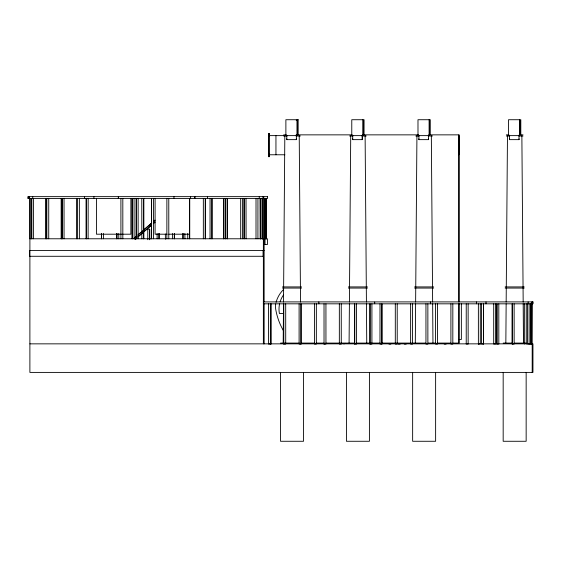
<?xml version="1.0" encoding="UTF-8"?>
<svg xmlns="http://www.w3.org/2000/svg" width="561" height="561" viewBox="0 0 561 561"><rect width="100%" height="100%" fill="white"/><g stroke="black" fill="none" stroke-linecap="round" stroke-linejoin="round"><path stroke-width="0.84" d="M283.193 343.22L283.501 303.824M283.515 302.07L284.82 135.727M296.376 138.876L296.369 139.64L286.797 139.64L286.804 138.876M349.089 343.22L349.398 303.824M349.412 302.07L350.716 135.727M362.273 135.622L362.266 139.64L352.694 139.64L352.701 138.876M415.308 343.22L415.617 303.824M415.631 302.07L416.928 135.727M428.492 138.876L428.485 139.64L418.906 139.64L418.913 138.876M505.84 343.22L506.148 303.824M506.162 302.07L507.467 135.727M519.023 138.876L519.016 139.64L509.437 139.64L509.444 138.876M276.075 302.295L276.461 300.92A28.948 28.948 0 0 1 283.508 289.518M133.756 238.586L136.393 236.286M137.718 235.136L142.34 231.118M143.658 229.968L151.582 223.075M153.567 221.35L154.885 220.2M134.542 238.011L136.526 236.286M138.504 234.561L151.715 223.075M153.693 221.35L155.011 220.2M135.075 239.351L136.393 238.201M137.718 237.051L142.34 233.032M143.658 231.882L151.582 224.989M153.567 223.264L154.885 222.114M135.201 239.351L136.526 238.201M137.845 237.051L151.715 224.989M153.693 223.264L155.011 222.114M298.172 119.724L285.879 119.724L285.886 135.622L296.993 135.622L296.993 119.724M296.222 120.489L297.393 120.489L297.393 134.857M283.677 134.857L286.369 134.857M296.138 134.857L352.266 134.857M362.434 134.857L418.653 134.857M428.653 134.857L458.996 134.857L458.996 301.965M506.324 134.857L508.925 134.857M519.184 134.857L523.013 134.857M269.196 135.622L285.57 135.622M417.987 135.622L429.102 135.622L429.102 119.724M458.828 135.622L458.828 154.773M283.677 136L287.036 136M296.138 136L300.366 136M349.573 136L352.932 136M362.034 136L366.263 136M415.792 136L419.151 136M428.253 136L432.482 136M506.324 136L509.683 136M518.785 136L523.013 136M458.73 145.194L458.73 154.773M269.196 154.773L284.841 154.773M167.143 234.196L155.088 234.196L155.102 198.559M168.854 234.196L189.513 234.196L189.513 198.559M29.887 238.776L267.429 238.776L267.429 244.519L263.95 244.519M264.133 250.451L29.614 250.451L29.614 256.286L263.375 256.286M282.485 286.916L301.559 286.916M348.381 286.916L367.455 286.916M414.6 286.916L433.667 286.916M505.131 286.916L524.198 286.916M282.485 288.066L301.559 288.066M348.381 288.066L367.455 288.066M414.6 288.066L433.667 288.066M505.131 288.066L524.198 288.066M263.284 301.902L374.475 301.902L374.475 303.824L263.284 303.824M283.684 313.466L279.378 313.466A24.803 24.803 0 0 1 279.581 303.838M458.765 339.454L461.359 339.454L461.359 303.824M280.535 343.08L299.385 343.08M301.362 343.08L314.567 343.08M316.243 343.08L324.195 343.08M325.871 343.08L354.552 343.08M356.193 343.08L380.218 343.08M381.887 343.08L425.694 343.08M428.162 343.08L435.624 343.08M437.033 343.08L451.114 343.08M452.79 343.08L458.996 343.08L458.996 303.711M503.175 343.08L512.123 343.08M514.577 343.08L526.155 343.08M29.887 343.851L532.95 343.851L532.95 372.406L29.887 372.406L29.901 198.559M283.782 344.04L285.717 344.04L285.696 303.824M301.019 344.04L301.019 303.824L301.033 344.04L299.104 344.04L299.104 303.824M324.02 344.04L325.948 344.04L325.934 303.824M354.678 344.04L354.678 303.824L354.664 344.04L356.593 344.04L356.579 303.824M370.001 344.04L370.001 303.824L369.98 344.04L371.915 344.04L371.915 303.824M381.901 344.04L381.901 303.824L381.915 344.04L379.979 344.04L380 303.824M388.955 344.04L390.891 344.04M398.233 344.04L400.168 344.04M404.278 344.04L406.206 344.04M444.2 344.04L446.128 344.04M478.372 344.04L480.3 344.04L480.3 303.824M496.913 344.04L496.913 303.824L496.899 344.04L498.827 344.04L498.813 303.824M512.235 344.04L512.235 303.824L512.221 344.04L514.149 344.04L514.135 303.824M526.246 344.04L526.246 303.824M265.648 220.417L266.405 238.776L266.251 198.559L266.468 238.776L266.468 198.559M521.87 135.727L523.175 302.07M523.182 303.824L523.49 343.22M431.339 135.727L432.636 302.07M432.65 303.824L432.959 343.22M365.12 135.727L366.424 302.07M366.438 303.824L366.747 343.22M299.223 135.727L300.528 302.07M532.747 301.902L532.747 303.824M532.494 301.902L532.494 303.824M532.396 301.902L532.396 303.824M532.319 301.902L532.319 303.824M532.193 343.851L532.193 372.406M532.003 303.824L532.031 301.902L531.919 344.04L527.543 344.04L527.543 303.824M531.8 344.04L531.751 303.824L531.632 344.04M531.512 303.824L531.569 344.04M531.4 303.824L531.4 344.04L531.281 303.824M531.162 303.824L531.267 344.04M531.148 303.824L531.05 344.04L531.036 303.824M529.114 303.824L529.135 344.04M528.139 301.902L528.139 303.824M526.155 372.63L526.155 441.276L503.175 441.276L503.175 372.63M524.346 303.824L524.332 344.04M520.804 134.787L520.811 119.724L508.518 119.724L508.525 135.622L519.633 135.622L519.633 119.724M520.04 120.489L520.04 134.857M519.023 135.622L519.016 139.64M509.444 135.622L509.437 139.64M495.608 303.824L495.622 344.04L493.694 344.04L493.708 303.824M486.001 301.902L486.001 303.824M483.505 303.824L483.477 344.04L481.541 344.04L481.555 303.824M483.456 303.824L483.456 344.04M478.372 303.824L478.386 344.04M476.401 301.902L476.401 303.824M468.14 303.824L468.155 344.04L466.226 344.04L466.24 303.824M458.912 134.857L458.912 301.965M458.912 303.711L458.912 343.08M452.832 303.824L452.818 344.04L450.904 344.04L450.904 303.824M437.496 303.824L437.51 344.04L435.581 344.04L435.595 303.824M435.624 372.63L435.624 441.276L412.644 441.276L412.644 372.63M430.406 301.902L430.406 303.824M430.273 134.787L430.28 119.724L417.987 119.724L417.994 135.622M429.509 120.489L429.509 134.857M428.492 135.622L428.485 139.64M427.861 303.824L427.875 344.04L425.946 344.04L425.946 303.824M418.913 135.622L418.906 139.64M412.538 303.824L412.552 344.04L410.624 344.04L410.638 303.824M397.216 303.824L397.23 344.04L395.302 344.04L395.302 303.824M369.411 372.63L369.411 441.276L346.432 441.276L346.432 372.63M364.054 134.787L364.068 119.724L351.775 119.724L351.775 135.622L362.89 135.622L362.89 119.724M363.29 120.489L363.29 134.857M362.266 135.65L362.266 139.64M352.701 135.622L352.694 139.64M341.256 303.824L341.27 344.04L339.342 344.04L339.342 303.824M324.02 303.824L324.034 344.04M318.844 301.902L318.886 303.824M316.355 303.824L316.341 344.04L314.426 344.04L314.426 303.824M303.515 372.63L303.515 441.276L280.535 441.276L280.535 372.63M298.157 119.724L298.172 134.787M296.376 135.622L296.369 139.64M286.804 135.622L286.797 139.64M283.782 303.824L283.796 344.04M275.949 135.622L275.949 154.773M271.201 303.824L271.215 344.04L268.467 344.04L268.481 303.824M270.395 303.824L270.381 344.04M269.357 136.26L269.357 133.707L268.642 133.707L268.642 156.687L269.357 156.687L269.357 154.135M269.182 133.707L269.182 156.687M268.817 133.707L268.817 156.687M266.124 198.559L266.124 238.776M266.061 198.559L266.061 238.776M265.395 198.559L265.458 238.776M265.016 238.776L265.016 244.519M264.792 198.559L264.729 238.776M264.119 198.559L264.133 301.951M264.133 303.697L264.133 343.851M264.056 198.559L264.056 238.776M263.74 196.645L263.74 198.559M263.502 196.645L263.474 198.559M263.312 196.645L263.312 198.559M263.375 238.776L263.375 343.851M263.081 196.645L263.109 198.559M263.102 250.451L263.102 256.286M262.744 198.559L262.73 238.776M262.611 198.559L262.625 238.776M262.492 198.559L262.506 238.776M262.38 198.559L262.394 238.776M262.275 198.559L262.26 238.776M262.155 198.559L262.141 238.776M260.577 198.559L260.479 238.776M260.36 198.559L260.458 238.776M260.346 238.776L260.241 198.559L260.227 238.776M259.252 196.645L259.252 198.559M257.934 198.559L257.92 238.776M256.019 198.559L256.005 238.776M246.02 198.559L246.083 238.776M244.168 198.559L244.168 238.776M244.105 198.559L244.105 238.776M242.611 198.559L242.597 238.776M240.683 198.559L240.697 238.776M225.634 198.559L225.634 238.776M225.361 198.559L225.375 238.776M223.79 198.559L223.79 238.776M223.72 198.559L223.72 238.776M210.052 198.559L210.038 238.776M207.479 196.645L207.514 198.559M203.341 198.559L203.341 238.776M194.884 196.645L194.884 198.559M194.758 196.645L194.758 198.559M190.621 196.645L190.593 198.559M189.688 198.559L189.688 238.776M189.625 198.559L189.625 238.776M187.711 233.53L187.774 238.776M184.871 233.53L184.934 238.776M183.019 233.53L183.019 238.776M182.956 233.53L182.956 238.776M173.938 196.645L173.966 198.559M172.458 233.53L172.395 238.776M168.777 198.559L168.791 238.776M166.876 198.559L166.862 238.776M165.348 233.986L165.411 239.231M159.065 233.53L159.065 238.776M159.001 233.53L159.001 238.776M157.087 233.53L157.15 238.776M153.469 198.559L153.455 238.776M149.717 239.694L149.717 229.204L147.732 229.204L147.802 239.694M149.647 229.204L149.647 239.694M143.749 198.559L143.749 238.776M143.686 198.559L143.686 238.776M141.772 198.559L141.835 238.776M138.153 198.559L138.132 238.776M134.051 198.559L134.121 238.776M132.207 198.559L132.207 238.776M132.137 198.559L132.137 238.776M130.881 198.559L130.867 234.196L96.45 234.196L96.45 198.559M122.817 198.559L122.831 238.776M120.903 198.559L120.917 238.776M118.743 233.53L118.806 238.776M116.891 233.53L116.891 238.776M116.828 233.53L116.828 238.776M103.427 233.53L103.49 238.776M101.576 233.53L101.576 238.776M101.513 233.53L101.513 238.776M93.89 196.645L93.918 198.559M88.182 198.559L88.119 238.776M86.268 198.559L86.268 238.776M86.205 198.559L86.205 238.776M84.557 196.645L84.529 198.559M79.36 198.559L79.374 238.776M77.446 198.559L77.46 238.776M76.569 198.559L76.569 238.776M64.038 198.559L64.059 238.776M61.324 198.559L61.324 238.776M61.254 198.559L61.254 238.776M48.737 198.559L48.723 238.776M46.808 198.559L46.822 238.776M46.009 198.559L46.009 238.776M45.946 198.559L45.946 238.776M33.415 198.559L33.401 238.776M32.741 196.645L32.741 198.559M31.809 198.559L31.809 238.776M31.486 198.559L31.486 238.776M30.006 198.559L30.006 238.776M29.305 196.645L29.34 198.559M28.176 196.645L28.176 198.559M345.106 343.262A1.844 1.844 0 0 1 343.76 343.851M283.55 330.899A65.125 65.125 0 0 1 275.781 309.686L275.668 308.943A15.876 15.876 0 0 1 275.71 303.929M280.114 301.832A24.803 24.803 0 0 1 283.438 295.009M267.457 196.645L28.05 196.645L28.05 198.559L267.457 198.559L267.457 196.645M532.915 301.902L374.804 301.902L374.804 303.824L532.915 303.824L532.915 301.902M227.289 238.776L227.289 198.559L227.275 238.776M211.967 238.776L211.967 198.559L211.953 238.776M205.319 238.776L205.319 198.559L205.249 238.776M174.373 238.776L174.373 233.53L174.31 238.776M151.554 238.776L151.554 198.559L151.54 238.776M136.232 238.776L136.232 198.559L136.218 238.776M118.371 198.559L118.371 196.645L118.343 198.559M62.138 238.776L62.138 198.559L62.124 238.776M28.955 198.559L28.955 196.645L28.927 198.559"/></g></svg>
